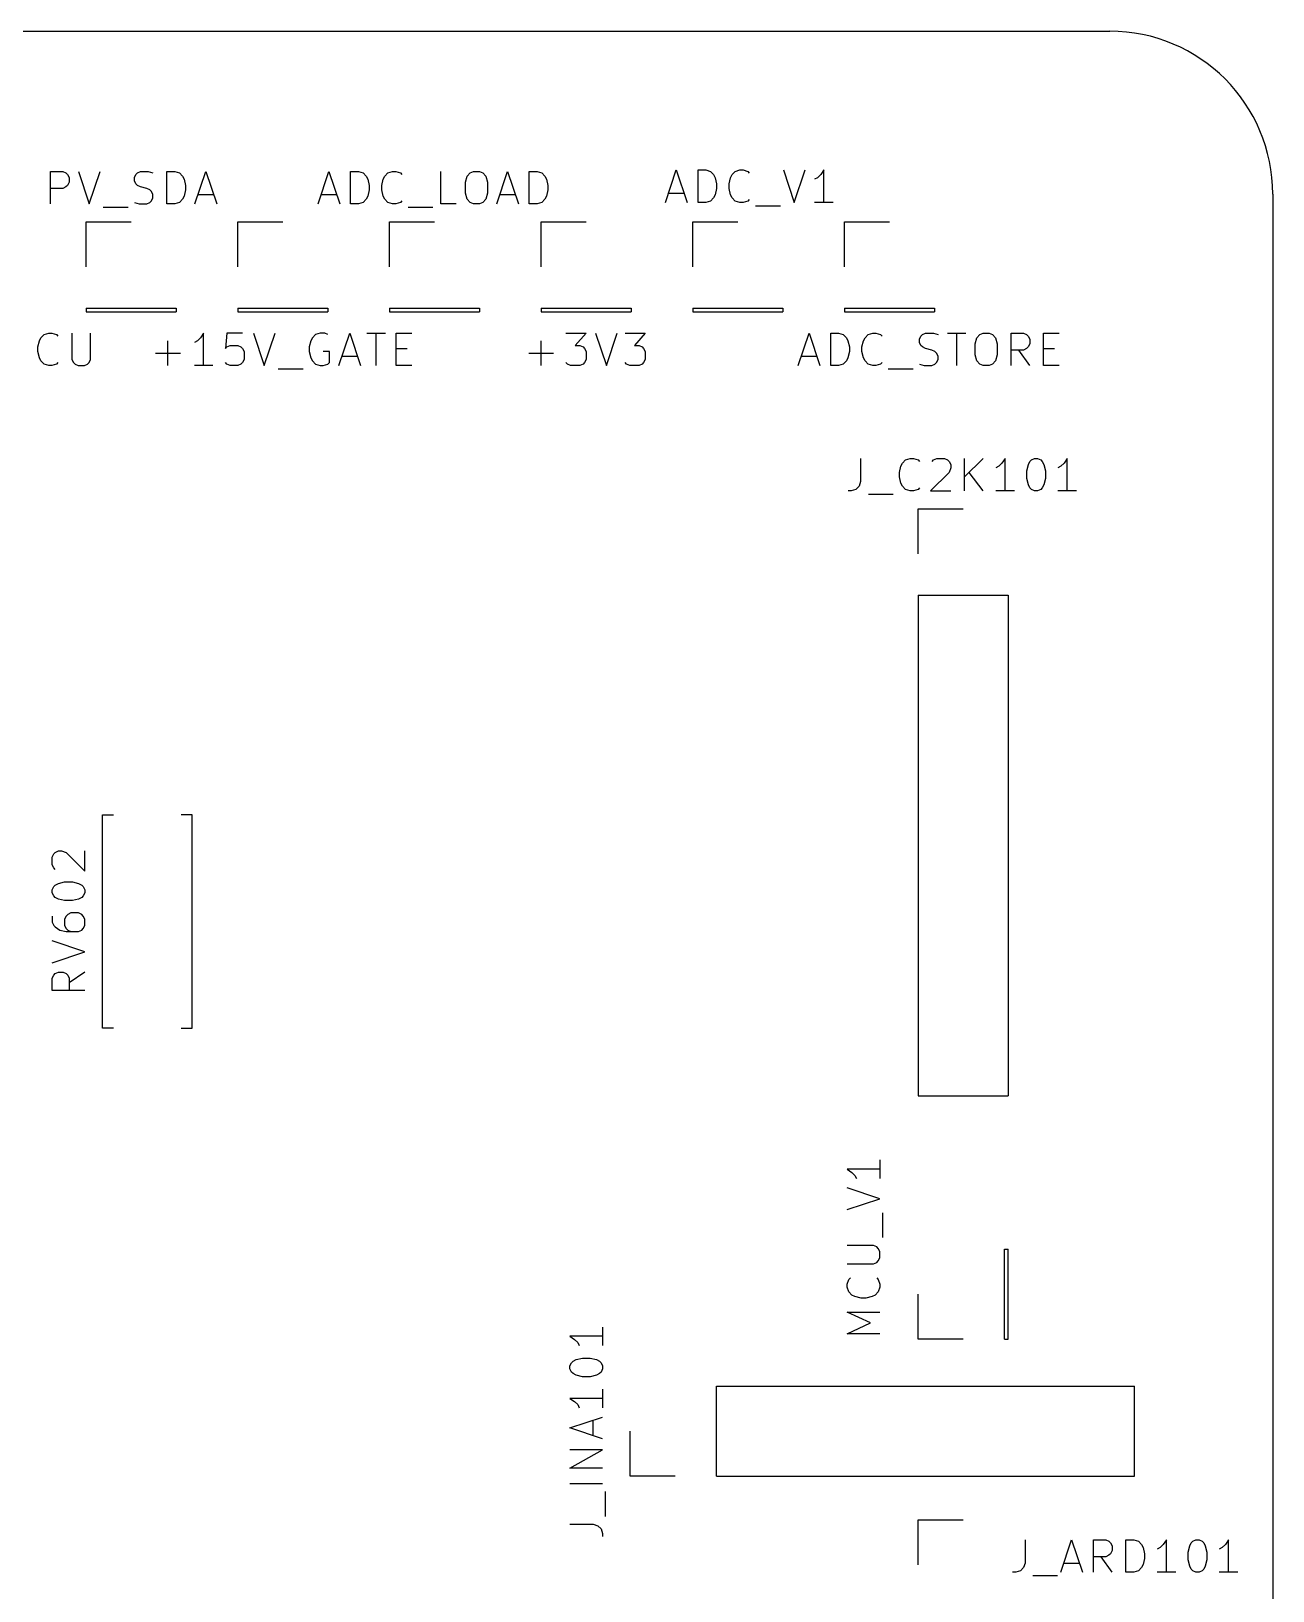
# Model space of a CAD drawing. Header units: millimetres. Extents: x 103 to 306, y -210 to -79.
# Drawn here: x 267.44 to 305.5, y -127.02 to -79.2 of the extents above; entities that cross this region are included whole.
import ezdxf

# ---------------------------------------------------------------- set-up
doc = ezdxf.new("R2010")
doc.units = ezdxf.units.MM
doc.layers.add('Edge.Cuts', color=254, linetype='CONTINUOUS', true_color=0xd0d2cd)
doc.layers.add('F.Silkscreen', color=41, linetype='CONTINUOUS', true_color=0xf2eda1)

msp = doc.modelspace()

# ---------------------------------------------------------------- linework, layer by layer
at = {"layer": 'Edge.Cuts', "linetype": 'CONTINUOUS'}
for p, q in [((108.3, -79.2), (300.5, -79.2)), ((305.5, -84.2), (305.5, -176.280423))]:
    msp.add_line(p, q, dxfattribs=at)
at = {"layer": 'Edge.Cuts'}
msp.add_arc((300.5, -84.2), 5, 0, 90, dxfattribs=at)
at = {"layer": 'F.Silkscreen', "linetype": 'CONTINUOUS'}
for p, q in [((268.030809, -84.497919), (268.030809, -83.497919)), ((268.030809, -83.497919), (268.411761, -83.497919)), ((268.411761, -83.497919), (268.506999, -83.545538)), ((268.506999, -83.545538), (268.554618, -83.593157)), ((268.554618, -83.593157), (268.602237, -83.688395)), ((268.887952, -83.497919), (269.221285, -84.497919)), ((269.221285, -84.497919), (269.554618, -83.497919)), ((270.602238, -83.688395), (270.649857, -83.593157)), ((270.649857, -83.593157), (270.697476, -83.545538)), ((270.697476, -83.545538), (270.792714, -83.497919)), ((270.792714, -83.497919), (271.030809, -83.497919)), ((271.030809, -83.497919), (271.173666, -83.545538)), ((271.602238, -84.497919), (271.602238, -83.497919)), ((271.602238, -83.497919), (271.840333, -83.497919)), ((271.840333, -83.497919), (271.98319, -83.545538)), ((271.98319, -83.545538), (272.078428, -83.640776)), ((272.078428, -83.640776), (272.126047, -83.736014)), ((272.459381, -84.497919), (272.792714, -83.497919)), ((272.792714, -83.497919), (273.126047, -84.497919)), ((276.232771, -84.497919), (276.566104, -83.497919)), ((276.566104, -83.497919), (276.899437, -84.497919)), ((277.232771, -84.497919), (277.232771, -83.497919)), ((277.232771, -83.497919), (277.470866, -83.497919)), ((277.470866, -83.497919), (277.613723, -83.545538)), ((277.613723, -83.545538), (277.708961, -83.640776)), ((277.708961, -83.640776), (277.75658, -83.736014)), ((278.232771, -83.736014), (278.28039, -83.640776)), ((278.28039, -83.640776), (278.375628, -83.545538)), ((278.375628, -83.545538), (278.518485, -83.497919)), ((278.518485, -83.497919), (278.613723, -83.497919)), ((278.613723, -83.497919), (278.75658, -83.545538)), ((278.75658, -83.545538), (278.804199, -83.593157)), ((279.994676, -84.497919), (279.994676, -83.497919)), ((280.756581, -83.831252), (280.8042, -83.640776)), ((280.8042, -83.640776), (280.899438, -83.545538)), ((280.899438, -83.545538), (280.994676, -83.497919)), ((280.994676, -83.497919), (281.185152, -83.497919)), ((281.185152, -83.497919), (281.28039, -83.545538)), ((281.28039, -83.545538), (281.375628, -83.640776)), ((281.375628, -83.640776), (281.423247, -83.831252)), ((281.708962, -84.497919), (282.042295, -83.497919)), ((282.042295, -83.497919), (282.375628, -84.497919)), ((282.708962, -84.497919), (282.708962, -83.497919)), ((282.708962, -83.497919), (282.947057, -83.497919)), ((282.947057, -83.497919), (283.089914, -83.545538)), ((283.089914, -83.545538), (283.185152, -83.640776)), ((283.185152, -83.640776), (283.232771, -83.736014)), ((286.880952, -84.454819), (287.214285, -83.454819)), ((287.214285, -83.454819), (287.547618, -84.454819)), ((287.880952, -84.454819), (287.880952, -83.454819)), ((287.880952, -83.454819), (288.119047, -83.454819)), ((288.119047, -83.454819), (288.261904, -83.502438)), ((288.261904, -83.502438), (288.357142, -83.597676)), ((288.357142, -83.597676), (288.404761, -83.692914)), ((288.880952, -83.692914), (288.928571, -83.597676)), ((288.928571, -83.597676), (289.023809, -83.502438)), ((289.023809, -83.502438), (289.166666, -83.454819)), ((289.166666, -83.454819), (289.261904, -83.454819)), ((289.261904, -83.454819), (289.404761, -83.502438)), ((289.404761, -83.502438), (289.45238, -83.550057)), ((290.5, -83.454819), (290.833333, -84.454819)), ((290.833333, -84.454819), (291.166666, -83.454819)), ((291.642857, -83.597676), (291.547619, -83.692914)), ((291.738095, -83.454819), (291.642857, -83.597676)), ((291.738095, -84.454819), (291.738095, -83.454819)), ((268.411761, -84.021728), (268.030809, -84.021728)), ((268.506999, -83.974109), (268.411761, -84.021728)), ((268.554618, -83.92649), (268.506999, -83.974109)), ((268.602237, -83.831252), (268.554618, -83.92649)), ((268.602237, -83.688395), (268.602237, -83.831252)), ((270.602238, -83.783633), (270.602238, -83.688395)), ((270.649857, -83.878871), (270.602238, -83.783633)), ((270.697476, -83.92649), (270.649857, -83.878871)), ((270.792714, -83.974109), (270.697476, -83.92649)), ((270.98319, -84.021728), (270.792714, -83.974109)), ((271.078428, -84.069347), (270.98319, -84.021728)), ((271.126047, -84.116966), (271.078428, -84.069347)), ((271.173666, -84.212204), (271.126047, -84.116966)), ((272.126047, -83.736014), (272.173666, -83.92649)), ((272.173666, -84.069347), (272.126047, -84.259823)), ((272.173666, -83.92649), (272.173666, -84.069347)), ((277.75658, -83.736014), (277.804199, -83.92649)), ((277.804199, -84.069347), (277.75658, -84.259823)), ((277.804199, -83.92649), (277.804199, -84.069347)), ((278.185152, -83.92649), (278.232771, -83.736014)), ((278.185152, -84.069347), (278.185152, -83.92649)), ((278.232771, -84.259823), (278.185152, -84.069347)), ((280.756581, -84.164585), (280.756581, -83.831252)), ((280.8042, -84.355061), (280.756581, -84.164585)), ((281.423247, -84.164585), (281.375628, -84.355061)), ((281.423247, -83.831252), (281.423247, -84.164585)), ((283.232771, -83.736014), (283.28039, -83.92649)), ((283.28039, -84.069347), (283.232771, -84.259823)), ((283.28039, -83.92649), (283.28039, -84.069347)), ((288.404761, -83.692914), (288.45238, -83.88339)), ((288.45238, -84.026247), (288.404761, -84.216723)), ((288.45238, -83.88339), (288.45238, -84.026247)), ((288.833333, -83.88339), (288.880952, -83.692914)), ((288.833333, -84.026247), (288.833333, -83.88339)), ((288.880952, -84.216723), (288.833333, -84.026247)), ((291.547619, -83.692914), (291.452381, -83.740533)), ((269.649857, -84.593157), (270.411761, -84.593157)), ((270.602238, -84.4503), (270.745095, -84.497919)), ((270.745095, -84.497919), (270.98319, -84.497919)), ((270.98319, -84.497919), (271.078428, -84.4503)), ((271.078428, -84.4503), (271.126047, -84.40268)), ((271.126047, -84.40268), (271.173666, -84.307442)), ((271.173666, -84.307442), (271.173666, -84.212204)), ((271.840333, -84.497919), (271.602238, -84.497919)), ((271.98319, -84.4503), (271.840333, -84.497919)), ((272.078428, -84.355061), (271.98319, -84.4503)), ((272.126047, -84.259823), (272.078428, -84.355061)), ((272.554619, -84.212204), (273.030809, -84.212204)), ((276.328009, -84.212204), (276.804199, -84.212204)), ((277.470866, -84.497919), (277.232771, -84.497919)), ((277.613723, -84.4503), (277.470866, -84.497919)), ((277.708961, -84.355061), (277.613723, -84.4503)), ((277.75658, -84.259823), (277.708961, -84.355061)), ((278.28039, -84.355061), (278.232771, -84.259823)), ((278.375628, -84.4503), (278.28039, -84.355061)), ((278.518485, -84.497919), (278.375628, -84.4503)), ((278.613723, -84.497919), (278.518485, -84.497919)), ((278.75658, -84.4503), (278.613723, -84.497919)), ((278.804199, -84.40268), (278.75658, -84.4503)), ((278.994676, -84.593157), (279.75658, -84.593157)), ((280.470866, -84.497919), (279.994676, -84.497919)), ((280.899438, -84.4503), (280.8042, -84.355061)), ((280.994676, -84.497919), (280.899438, -84.4503)), ((281.185152, -84.497919), (280.994676, -84.497919)), ((281.28039, -84.4503), (281.185152, -84.497919)), ((281.375628, -84.355061), (281.28039, -84.4503)), ((281.8042, -84.212204), (282.28039, -84.212204)), ((282.947057, -84.497919), (282.708962, -84.497919)), ((283.089914, -84.4503), (282.947057, -84.497919)), ((283.185152, -84.355061), (283.089914, -84.4503)), ((283.232771, -84.259823), (283.185152, -84.355061)), ((286.97619, -84.169104), (287.45238, -84.169104)), ((288.119047, -84.454819), (287.880952, -84.454819)), ((288.261904, -84.4072), (288.119047, -84.454819)), ((288.357142, -84.311961), (288.261904, -84.4072)), ((288.404761, -84.216723), (288.357142, -84.311961)), ((288.928571, -84.311961), (288.880952, -84.216723)), ((289.023809, -84.4072), (288.928571, -84.311961)), ((289.166666, -84.454819), (289.023809, -84.4072)), ((289.261904, -84.454819), (289.166666, -84.454819)), ((289.404761, -84.4072), (289.261904, -84.454819)), ((289.45238, -84.35958), (289.404761, -84.4072)), ((289.642857, -84.550057), (290.404761, -84.550057)), ((292.023809, -84.454819), (291.452381, -84.454819)), ((269.127, -85.0431), (270.507, -85.0431)), ((269.127, -86.4231), (269.127, -85.0431)), ((273.7756, -85.0431), (275.1556, -85.0431)), ((273.7756, -86.4231), (273.7756, -85.0431)), ((278.4242, -85.0431), (279.8042, -85.0431)), ((278.4242, -86.4231), (278.4242, -85.0431)), ((283.0728, -85.0431), (284.4528, -85.0431)), ((283.0728, -86.4231), (283.0728, -85.0431)), ((287.7213, -85.0431), (289.1013, -85.0431)), ((287.7213, -86.4231), (287.7213, -85.0431)), ((292.3699, -85.0431), (293.7499, -85.0431)), ((292.3699, -86.4231), (292.3699, -85.0431)), ((269.127, -87.6931), (269.127, -87.8031)), ((269.127, -87.6931), (271.887, -87.6931)), ((269.127, -87.8031), (271.887, -87.8031)), ((271.887, -87.6931), (271.887, -87.8031)), ((273.7756, -87.6931), (273.7756, -87.8031)), ((273.7756, -87.6931), (276.5356, -87.6931)), ((273.7756, -87.8031), (276.5356, -87.8031)), ((276.5356, -87.6931), (276.5356, -87.8031)), ((278.4242, -87.6931), (278.4242, -87.8031)), ((278.4242, -87.6931), (281.1842, -87.6931)), ((278.4242, -87.8031), (281.1842, -87.8031)), ((281.1842, -87.6931), (281.1842, -87.8031)), ((283.0728, -87.6931), (283.0728, -87.8031)), ((283.0728, -87.6931), (285.8328, -87.6931)), ((283.0728, -87.8031), (285.8328, -87.8031)), ((285.8328, -87.6931), (285.8328, -87.8031)), ((287.7213, -87.6931), (287.7213, -87.8031)), ((287.7213, -87.6931), (290.4813, -87.6931)), ((287.7213, -87.8031), (290.4813, -87.8031)), ((290.4813, -87.6931), (290.4813, -87.8031)), ((292.3699, -87.6931), (292.3699, -87.8031)), ((292.3699, -87.6931), (295.1299, -87.6931)), ((292.3699, -87.8031), (295.1299, -87.8031)), ((295.1299, -87.6931), (295.1299, -87.8031)), ((267.833333, -88.502438), (267.97619, -88.454819)), ((267.97619, -88.454819), (268.071428, -88.454819)), ((268.071428, -88.454819), (268.214285, -88.502438)), ((268.690476, -88.454819), (268.690476, -89.264342)), ((269.261904, -89.264342), (269.261904, -88.454819)), ((272.727028, -88.454819), (272.63179, -88.597676)), ((272.727028, -89.454819), (272.727028, -88.454819)), ((273.441314, -88.454819), (273.393695, -88.931009)), ((273.917504, -88.454819), (273.441314, -88.454819)), ((274.250838, -88.454819), (274.584171, -89.454819)), ((274.584171, -89.454819), (274.917504, -88.454819)), ((276.298457, -88.454819), (276.1556, -88.502438)), ((276.441314, -88.454819), (276.298457, -88.454819)), ((276.536552, -88.502438), (276.441314, -88.454819)), ((276.869886, -89.454819), (277.203219, -88.454819)), ((277.203219, -88.454819), (277.536552, -89.454819)), ((277.727029, -88.454819), (278.298457, -88.454819)), ((278.012743, -89.454819), (278.012743, -88.454819)), ((278.631791, -89.454819), (278.631791, -88.454819)), ((278.631791, -88.454819), (279.107981, -88.454819)), ((283.833752, -88.454819), (284.452799, -88.454819)), ((284.452799, -88.454819), (284.119466, -88.835771)), ((284.738514, -88.454819), (285.071847, -89.454819)), ((285.071847, -89.454819), (285.40518, -88.454819)), ((285.643276, -88.454819), (286.262323, -88.454819)), ((286.262323, -88.454819), (285.92899, -88.835771)), ((290.952381, -89.454819), (291.285714, -88.454819)), ((291.285714, -88.454819), (291.619047, -89.454819)), ((291.952381, -89.454819), (291.952381, -88.454819)), ((291.952381, -88.454819), (292.190476, -88.454819)), ((292.190476, -88.454819), (292.333333, -88.502438)), ((293.095238, -88.502438), (293.238095, -88.454819)), ((293.238095, -88.454819), (293.333333, -88.454819)), ((293.333333, -88.454819), (293.47619, -88.502438)), ((294.761905, -88.502438), (294.857143, -88.454819)), ((294.857143, -88.454819), (295.095238, -88.454819)), ((295.095238, -88.454819), (295.238095, -88.502438)), ((295.52381, -88.454819), (296.095238, -88.454819)), ((295.809524, -89.454819), (295.809524, -88.454819)), ((296.52381, -88.502438), (296.619048, -88.454819)), ((296.619048, -88.454819), (296.809524, -88.454819)), ((296.809524, -88.454819), (296.904762, -88.502438)), ((297.476191, -89.454819), (297.476191, -88.454819)), ((297.476191, -88.454819), (297.857143, -88.454819)), ((297.857143, -88.454819), (297.952381, -88.502438)), ((298.476191, -89.454819), (298.476191, -88.454819)), ((298.476191, -88.454819), (298.952381, -88.454819)), ((267.642857, -88.88339), (267.690476, -88.692914)), ((267.642857, -89.026247), (267.642857, -88.88339)), ((267.690476, -88.692914), (267.738095, -88.597676)), ((267.738095, -88.597676), (267.833333, -88.502438)), ((268.214285, -88.502438), (268.261904, -88.550057)), ((271.63179, -89.454819), (271.63179, -88.692914)), ((272.536552, -88.692914), (272.441314, -88.740533)), ((272.63179, -88.597676), (272.536552, -88.692914)), ((273.393695, -88.931009), (273.441314, -88.88339)), ((273.441314, -88.88339), (273.536552, -88.835771)), ((273.536552, -88.835771), (273.774647, -88.835771)), ((273.774647, -88.835771), (273.869885, -88.88339)), ((273.869885, -88.88339), (273.917504, -88.931009)), ((273.917504, -88.931009), (273.965123, -89.026247)), ((276.012743, -88.692914), (275.965124, -88.88339)), ((275.965124, -88.88339), (275.965124, -89.026247)), ((276.060362, -88.597676), (276.012743, -88.692914)), ((276.1556, -88.502438), (276.060362, -88.597676)), ((278.631791, -88.931009), (278.965124, -88.931009)), ((283.071847, -89.454819), (283.071847, -88.692914)), ((284.119466, -88.835771), (284.262323, -88.835771)), ((284.262323, -88.835771), (284.357561, -88.88339)), ((284.357561, -88.88339), (284.40518, -88.931009)), ((284.40518, -88.931009), (284.452799, -89.026247)), ((285.92899, -88.835771), (286.071847, -88.835771)), ((286.071847, -88.835771), (286.167085, -88.88339)), ((286.167085, -88.88339), (286.214704, -88.931009)), ((286.214704, -88.931009), (286.262323, -89.026247)), ((292.333333, -88.502438), (292.428571, -88.597676)), ((292.428571, -88.597676), (292.47619, -88.692914)), ((292.47619, -88.692914), (292.523809, -88.88339)), ((292.523809, -88.88339), (292.523809, -89.026247)), ((292.904762, -88.88339), (292.952381, -88.692914)), ((292.904762, -89.026247), (292.904762, -88.88339)), ((292.952381, -88.692914), (293, -88.597676)), ((293, -88.597676), (293.095238, -88.502438)), ((293.47619, -88.502438), (293.523809, -88.550057)), ((294.666667, -88.645295), (294.714286, -88.550057)), ((294.666667, -88.740533), (294.666667, -88.645295)), ((294.714286, -88.835771), (294.666667, -88.740533)), ((294.714286, -88.550057), (294.761905, -88.502438)), ((294.761905, -88.88339), (294.714286, -88.835771)), ((294.857143, -88.931009), (294.761905, -88.88339)), ((295.047619, -88.978628), (294.857143, -88.931009)), ((296.380953, -88.788152), (296.428572, -88.597676)), ((296.380953, -89.121485), (296.380953, -88.788152)), ((296.428572, -88.597676), (296.52381, -88.502438)), ((296.904762, -88.502438), (297, -88.597676)), ((297, -88.597676), (297.047619, -88.788152)), ((297.047619, -88.788152), (297.047619, -89.121485)), ((297.952381, -88.931009), (297.857143, -88.978628)), ((297.952381, -88.502438), (298, -88.550057)), ((298, -88.88339), (297.952381, -88.931009)), ((298, -88.550057), (298.047619, -88.645295)), ((298.047619, -88.788152), (298, -88.88339)), ((298.047619, -88.645295), (298.047619, -88.788152)), ((298.476191, -88.931009), (298.809524, -88.931009)), ((267.690476, -89.216723), (267.642857, -89.026247)), ((267.738095, -89.311961), (267.690476, -89.216723)), ((267.833333, -89.4072), (267.738095, -89.311961)), ((267.97619, -89.454819), (267.833333, -89.4072)), ((268.214285, -89.4072), (268.071428, -89.454819)), ((268.261904, -89.35958), (268.214285, -89.4072)), ((268.690476, -89.264342), (268.738095, -89.35958)), ((268.738095, -89.35958), (268.785714, -89.4072)), ((268.785714, -89.4072), (268.880952, -89.454819)), ((269.071428, -89.454819), (269.166666, -89.4072)), ((269.166666, -89.4072), (269.214285, -89.35958)), ((269.214285, -89.35958), (269.261904, -89.264342)), ((271.250838, -89.073866), (272.012743, -89.073866)), ((273.441314, -89.4072), (273.393695, -89.35958)), ((273.536552, -89.454819), (273.441314, -89.4072)), ((273.869885, -89.4072), (273.774647, -89.454819)), ((273.917504, -89.35958), (273.869885, -89.4072)), ((273.965123, -89.264342), (273.917504, -89.35958)), ((273.965123, -89.026247), (273.965123, -89.264342)), ((275.965124, -89.026247), (276.012743, -89.216723)), ((276.012743, -89.216723), (276.060362, -89.311961)), ((276.060362, -89.311961), (276.1556, -89.4072)), ((276.1556, -89.4072), (276.298457, -89.454819)), ((276.584171, -89.026247), (276.393695, -89.026247)), ((276.393695, -89.454819), (276.536552, -89.4072)), ((276.536552, -89.4072), (276.584171, -89.35958)), ((276.584171, -89.35958), (276.584171, -89.026247)), ((276.965124, -89.169104), (277.441314, -89.169104)), ((282.690895, -89.073866), (283.4528, -89.073866)), ((283.881371, -89.4072), (283.833752, -89.35958)), ((283.976609, -89.454819), (283.881371, -89.4072)), ((284.357561, -89.4072), (284.262323, -89.454819)), ((284.40518, -89.35958), (284.357561, -89.4072)), ((284.452799, -89.264342), (284.40518, -89.35958)), ((284.452799, -89.026247), (284.452799, -89.264342)), ((285.690895, -89.4072), (285.643276, -89.35958)), ((285.786133, -89.454819), (285.690895, -89.4072)), ((286.167085, -89.4072), (286.071847, -89.454819)), ((286.214704, -89.35958), (286.167085, -89.4072)), ((286.262323, -89.264342), (286.214704, -89.35958)), ((286.262323, -89.026247), (286.262323, -89.264342)), ((291.047619, -89.169104), (291.523809, -89.169104)), ((292.333333, -89.4072), (292.190476, -89.454819)), ((292.428571, -89.311961), (292.333333, -89.4072)), ((292.47619, -89.216723), (292.428571, -89.311961)), ((292.523809, -89.026247), (292.47619, -89.216723)), ((292.952381, -89.216723), (292.904762, -89.026247)), ((293, -89.311961), (292.952381, -89.216723)), ((293.095238, -89.4072), (293, -89.311961)), ((293.238095, -89.454819), (293.095238, -89.4072)), ((293.47619, -89.4072), (293.333333, -89.454819)), ((293.523809, -89.35958), (293.47619, -89.4072)), ((294.666667, -89.4072), (294.809524, -89.454819)), ((295.142857, -89.026247), (295.047619, -88.978628)), ((295.047619, -89.454819), (295.142857, -89.4072)), ((295.190476, -89.073866), (295.142857, -89.026247)), ((295.142857, -89.4072), (295.190476, -89.35958)), ((295.238095, -89.169104), (295.190476, -89.073866)), ((295.190476, -89.35958), (295.238095, -89.264342)), ((295.238095, -89.264342), (295.238095, -89.169104)), ((296.428572, -89.311961), (296.380953, -89.121485)), ((296.52381, -89.4072), (296.428572, -89.311961)), ((296.619048, -89.454819), (296.52381, -89.4072)), ((296.904762, -89.4072), (296.809524, -89.454819)), ((297, -89.311961), (296.904762, -89.4072)), ((297.047619, -89.121485), (297, -89.311961)), ((297.857143, -88.978628), (297.476191, -88.978628)), ((298.047619, -89.454819), (297.714286, -88.978628)), ((268.071428, -89.454819), (267.97619, -89.454819)), ((268.880952, -89.454819), (269.071428, -89.454819)), ((273.012742, -89.454819), (272.441314, -89.454819)), ((273.774647, -89.454819), (273.536552, -89.454819)), ((275.012743, -89.550057), (275.774647, -89.550057)), ((276.298457, -89.454819), (276.393695, -89.454819)), ((279.107981, -89.454819), (278.631791, -89.454819)), ((284.262323, -89.454819), (283.976609, -89.454819)), ((286.071847, -89.454819), (285.786133, -89.454819)), ((292.190476, -89.454819), (291.952381, -89.454819)), ((293.333333, -89.454819), (293.238095, -89.454819)), ((293.714286, -89.550057), (294.47619, -89.550057)), ((294.809524, -89.454819), (295.047619, -89.454819)), ((296.809524, -89.454819), (296.619048, -89.454819)), ((298.952381, -89.454819), (298.476191, -89.454819)), ((292.863742, -92.297919), (292.863742, -93.012204)), ((294.054219, -92.72649), (294.101838, -92.536014)), ((294.054219, -92.869347), (294.054219, -92.72649)), ((294.101838, -92.536014), (294.149457, -92.440776)), ((294.149457, -92.440776), (294.244695, -92.345538)), ((294.244695, -92.345538), (294.387552, -92.297919)), ((294.387552, -92.297919), (294.48279, -92.297919)), ((294.48279, -92.297919), (294.625647, -92.345538)), ((294.625647, -92.345538), (294.673266, -92.393157)), ((295.578028, -92.72649), (295.0066, -93.297919)), ((295.054219, -92.393157), (295.101838, -92.345538)), ((295.101838, -92.345538), (295.197076, -92.297919)), ((295.197076, -92.297919), (295.435171, -92.297919)), ((295.435171, -92.297919), (295.530409, -92.345538)), ((295.530409, -92.345538), (295.578028, -92.393157)), ((295.578028, -92.393157), (295.625647, -92.488395)), ((295.625647, -92.583633), (295.578028, -92.72649)), ((295.625647, -92.488395), (295.625647, -92.583633)), ((296.054219, -93.297919), (296.054219, -92.297919)), ((296.625647, -92.297919), (296.054219, -92.869347)), ((296.625647, -93.297919), (296.197076, -92.72649)), ((297.101838, -92.536014), (297.0066, -92.583633)), ((297.197076, -92.440776), (297.101838, -92.536014)), ((297.292314, -92.297919), (297.197076, -92.440776)), ((297.292314, -93.297919), (297.292314, -92.297919)), ((297.958981, -92.678871), (298.0066, -92.488395)), ((297.958981, -92.916966), (297.958981, -92.678871)), ((298.0066, -92.488395), (298.054219, -92.393157)), ((298.054219, -92.393157), (298.101838, -92.345538)), ((298.101838, -92.345538), (298.197076, -92.297919)), ((298.197076, -92.297919), (298.292314, -92.297919)), ((298.292314, -92.297919), (298.387552, -92.345538)), ((298.387552, -92.345538), (298.435171, -92.393157)), ((298.435171, -92.393157), (298.48279, -92.488395)), ((298.48279, -92.488395), (298.530409, -92.678871)), ((298.530409, -92.678871), (298.530409, -92.916966)), ((299.0066, -92.536014), (298.911362, -92.583633)), ((299.101838, -92.440776), (299.0066, -92.536014)), ((299.197076, -92.297919), (299.101838, -92.440776)), ((299.197076, -93.297919), (299.197076, -92.297919)), ((292.720885, -93.2503), (292.578028, -93.297919)), ((292.816123, -93.155061), (292.720885, -93.2503)), ((292.863742, -93.012204), (292.816123, -93.155061)), ((294.101838, -93.059823), (294.054219, -92.869347)), ((294.149457, -93.155061), (294.101838, -93.059823)), ((294.244695, -93.2503), (294.149457, -93.155061)), ((294.387552, -93.297919), (294.244695, -93.2503)), ((294.625647, -93.2503), (294.48279, -93.297919)), ((294.673266, -93.20268), (294.625647, -93.2503)), ((298.0066, -93.107442), (297.958981, -92.916966)), ((298.054219, -93.20268), (298.0066, -93.107442)), ((298.101838, -93.2503), (298.054219, -93.20268)), ((298.197076, -93.297919), (298.101838, -93.2503)), ((298.387552, -93.2503), (298.292314, -93.297919)), ((298.435171, -93.20268), (298.387552, -93.2503)), ((298.48279, -93.107442), (298.435171, -93.20268)), ((298.530409, -92.916966), (298.48279, -93.107442)), ((292.578028, -93.297919), (292.48279, -93.297919)), ((293.101838, -93.393157), (293.863742, -93.393157)), ((294.48279, -93.297919), (294.387552, -93.297919)), ((295.0066, -93.297919), (295.625647, -93.297919)), ((297.578028, -93.297919), (297.0066, -93.297919)), ((298.292314, -93.297919), (298.197076, -93.297919)), ((299.48279, -93.297919), (298.911362, -93.297919)), ((294.6266, -93.8431), (296.0066, -93.8431)), ((294.6266, -95.2231), (294.6266, -93.8431)), ((294.6266, -96.4931), (294.6266, -111.8431)), ((294.6266, -96.4931), (297.3866, -96.4931)), ((297.3866, -96.4931), (297.3866, -111.8431)), ((269.63, -103.23), (269.96, -103.23)), ((269.63, -109.77), (269.63, -103.23)), ((272.37, -103.23), (272.04, -103.23)), ((272.37, -109.77), (272.37, -103.23)), ((268.084819, -104.523809), (268.132438, -104.428571)), ((268.084819, -104.761904), (268.084819, -104.523809)), ((268.132438, -104.428571), (268.180057, -104.380952)), ((268.180057, -104.380952), (268.275295, -104.333333)), ((268.275295, -104.333333), (268.370533, -104.333333)), ((268.370533, -104.333333), (268.51339, -104.380952)), ((268.51339, -104.380952), (269.084819, -104.95238)), ((269.084819, -104.95238), (269.084819, -104.333333)), ((268.132438, -104.857142), (268.084819, -104.761904)), ((268.180057, -104.904761), (268.132438, -104.857142)), ((268.084819, -105.523809), (268.132438, -105.428571)), ((268.084819, -105.619047), (268.084819, -105.523809)), ((268.132438, -105.714285), (268.084819, -105.619047)), ((268.132438, -105.428571), (268.180057, -105.380952)), ((268.180057, -105.380952), (268.275295, -105.333333)), ((268.275295, -105.333333), (268.465771, -105.285714)), ((268.465771, -105.285714), (268.703866, -105.285714)), ((268.703866, -105.285714), (268.894342, -105.333333)), ((268.894342, -105.333333), (268.98958, -105.380952)), ((268.98958, -105.380952), (269.0372, -105.428571)), ((269.0372, -105.428571), (269.084819, -105.523809)), ((269.084819, -105.619047), (269.0372, -105.714285)), ((269.084819, -105.523809), (269.084819, -105.619047)), ((268.180057, -105.761904), (268.132438, -105.714285)), ((268.275295, -105.809523), (268.180057, -105.761904)), ((268.465771, -105.857142), (268.275295, -105.809523)), ((268.703866, -105.857142), (268.465771, -105.857142)), ((268.894342, -105.809523), (268.703866, -105.857142)), ((268.98958, -105.761904), (268.894342, -105.809523)), ((269.0372, -105.714285), (268.98958, -105.761904)), ((268.084819, -106.333333), (268.084819, -106.523809)), ((268.084819, -106.523809), (268.132438, -106.619047)), ((268.132438, -106.619047), (268.180057, -106.666666)), ((268.51339, -106.333333), (268.465771, -106.428571)), ((268.465771, -106.428571), (268.465771, -106.619047)), ((268.465771, -106.619047), (268.51339, -106.714285)), ((268.561009, -106.285714), (268.51339, -106.333333)), ((268.656247, -106.238095), (268.561009, -106.285714)), ((268.894342, -106.238095), (268.656247, -106.238095)), ((268.98958, -106.285714), (268.894342, -106.238095)), ((269.0372, -106.333333), (268.98958, -106.285714)), ((269.084819, -106.428571), (269.0372, -106.333333)), ((269.0372, -106.714285), (269.084819, -106.619047)), ((269.084819, -106.619047), (269.084819, -106.428571)), ((269.084819, -107.428571), (268.084819, -107.095238)), ((268.180057, -106.666666), (268.322914, -106.761904)), ((268.322914, -106.761904), (268.51339, -106.809523)), ((268.51339, -106.714285), (268.561009, -106.761904)), ((268.51339, -106.809523), (268.894342, -106.809523)), ((268.561009, -106.761904), (268.656247, -106.809523)), ((268.894342, -106.809523), (268.98958, -106.761904)), ((268.98958, -106.761904), (269.0372, -106.714285)), ((268.084819, -107.761904), (269.084819, -107.428571)), ((268.180057, -108.095238), (268.275295, -108.047619)), ((268.275295, -108.047619), (268.418152, -108.047619)), ((268.418152, -108.047619), (268.51339, -108.095238)), ((269.084819, -108.047619), (268.608628, -108.380952)), ((268.084819, -108.238095), (268.132438, -108.142857)), ((268.084819, -108.619047), (268.084819, -108.238095)), ((268.132438, -108.142857), (268.180057, -108.095238)), ((268.51339, -108.095238), (268.561009, -108.142857)), ((268.561009, -108.142857), (268.608628, -108.238095)), ((268.608628, -108.238095), (268.608628, -108.619047)), ((269.084819, -108.619047), (268.084819, -108.619047)), ((269.96, -109.77), (269.63, -109.77)), ((272.04, -109.77), (272.37, -109.77)), ((294.6266, -111.8431), (297.3866, -111.8431)), ((293.454819, -113.809523), (293.454819, -114.380951)), ((293.454819, -114.095237), (292.454819, -114.095237)), ((292.454819, -114.095237), (292.597676, -114.190475)), ((292.597676, -114.190475), (292.692914, -114.285713)), ((292.692914, -114.285713), (292.740533, -114.380951)), ((293.454819, -114.999999), (292.454819, -114.666666)), ((292.454819, -115.333332), (293.454819, -114.999999)), ((293.550057, -116.190476), (293.550057, -115.428571)), ((293.264342, -116.428571), (292.454819, -116.428571)), ((293.35958, -116.47619), (293.264342, -116.428571)), ((293.4072, -116.523809), (293.35958, -116.47619)), ((293.454819, -116.619047), (293.4072, -116.523809)), ((293.454819, -116.809523), (293.454819, -116.619047)), ((297.2766, -116.5431), (297.3866, -116.5431)), ((297.2766, -119.3031), (297.2766, -116.5431)), ((297.3866, -119.3031), (297.3866, -116.5431)), ((292.454819, -116.999999), (293.264342, -116.999999)), ((293.264342, -116.999999), (293.35958, -116.95238)), ((293.35958, -116.95238), (293.4072, -116.904761)), ((293.4072, -116.904761), (293.454819, -116.809523)), ((292.454819, -117.619047), (292.502438, -117.47619)), ((292.454819, -117.714285), (292.454819, -117.619047)), ((292.502438, -117.47619), (292.550057, -117.428571)), ((293.35958, -117.428571), (293.4072, -117.47619)), ((293.4072, -117.47619), (293.454819, -117.619047)), ((293.454819, -117.619047), (293.454819, -117.714285)), ((292.502438, -117.857142), (292.454819, -117.714285)), ((292.597676, -117.95238), (292.502438, -117.857142)), ((292.692914, -117.999999), (292.597676, -117.95238)), ((292.88339, -118.047618), (292.692914, -117.999999)), ((293.026247, -118.047618), (292.88339, -118.047618)), ((293.216723, -117.999999), (293.026247, -118.047618)), ((293.311961, -117.95238), (293.216723, -117.999999)), ((293.4072, -117.857142), (293.311961, -117.95238)), ((293.454819, -117.714285), (293.4072, -117.857142)), ((294.6266, -119.3031), (294.6266, -117.9231)), ((293.169104, -118.809523), (292.454819, -118.47619)), ((292.454819, -118.47619), (293.454819, -118.47619)), ((284.954819, -118.932723), (284.954819, -119.504151)), ((292.454819, -119.142856), (293.169104, -118.809523)), ((284.954819, -119.218437), (283.954819, -119.218437)), ((283.954819, -119.218437), (284.097676, -119.313675)), ((284.097676, -119.313675), (284.192914, -119.408913)), ((284.192914, -119.408913), (284.240533, -119.504151)), ((293.454819, -119.142856), (292.454819, -119.142856)), ((296.0066, -119.3031), (294.6266, -119.3031)), ((297.2766, -119.3031), (297.3866, -119.3031)), ((283.954819, -120.123199), (284.002438, -120.027961)), ((284.002438, -120.027961), (284.050057, -119.980342)), ((284.050057, -119.980342), (284.145295, -119.932723)), ((284.145295, -119.932723), (284.335771, -119.885104)), ((284.335771, -119.885104), (284.573866, -119.885104)), ((284.573866, -119.885104), (284.764342, -119.932723)), ((284.764342, -119.932723), (284.85958, -119.980342)), ((284.85958, -119.980342), (284.9072, -120.027961)), ((284.9072, -120.027961), (284.954819, -120.123199)), ((283.954819, -120.218437), (283.954819, -120.123199)), ((284.002438, -120.313675), (283.954819, -120.218437)), ((284.050057, -120.361294), (284.002438, -120.313675)), ((284.145295, -120.408913), (284.050057, -120.361294)), ((284.335771, -120.456532), (284.145295, -120.408913)), ((284.573866, -120.456532), (284.335771, -120.456532)), ((284.764342, -120.408913), (284.573866, -120.456532)), ((284.85958, -120.361294), (284.764342, -120.408913)), ((284.9072, -120.313675), (284.85958, -120.361294)), ((284.954819, -120.218437), (284.9072, -120.313675)), ((284.954819, -120.123199), (284.954819, -120.218437)), ((284.954819, -120.837485), (284.954819, -121.408913)), ((288.45, -120.7432), (301.26, -120.7432)), ((288.45, -123.5032), (288.45, -120.7432)), ((301.26, -123.5032), (301.26, -120.7432)), ((284.954819, -121.123199), (283.954819, -121.123199)), ((283.954819, -121.123199), (284.097676, -121.218437)), ((284.097676, -121.218437), (284.192914, -121.313675)), ((284.192914, -121.313675), (284.240533, -121.408913)), ((283.954819, -122.027961), (284.954819, -121.694628)), ((284.669104, -122.266056), (284.669104, -121.789866)), ((284.954819, -122.361294), (283.954819, -122.027961)), ((285.8, -123.5032), (285.8, -122.1232)), ((283.954819, -123.266056), (284.954819, -122.694628)), ((284.954819, -122.694628), (283.954819, -122.694628)), ((284.954819, -123.266056), (283.954819, -123.266056)), ((284.954819, -123.742246), (283.954819, -123.742246)), ((287.18, -123.5032), (285.8, -123.5032)), ((288.45, -123.5032), (301.26, -123.5032)), ((285.050057, -124.742247), (285.050057, -123.980342)), ((283.954819, -124.980342), (284.669104, -124.980342)), ((284.669104, -124.980342), (284.811961, -125.027961)), ((284.811961, -125.027961), (284.9072, -125.123199)), ((284.9072, -125.123199), (284.954819, -125.266056)), ((284.954819, -125.266056), (284.954819, -125.361294)), ((294.6266, -124.8431), (296.0066, -124.8431)), ((294.6266, -126.2231), (294.6266, -124.8431)), ((297.904761, -125.454819), (297.904761, -126.169104)), ((299, -126.454819), (299.333333, -125.454819)), ((299.333333, -125.454819), (299.666666, -126.454819)), ((300, -126.454819), (300, -125.454819)), ((300, -125.454819), (300.380952, -125.454819)), ((300.380952, -125.454819), (300.47619, -125.502438)), ((300.47619, -125.502438), (300.523809, -125.550057)), ((300.523809, -125.550057), (300.571428, -125.645295)), ((300.571428, -125.645295), (300.571428, -125.788152)), ((301, -126.454819), (301, -125.454819)), ((301, -125.454819), (301.238095, -125.454819)), ((301.238095, -125.454819), (301.380952, -125.502438)), ((301.380952, -125.502438), (301.47619, -125.597676)), ((301.47619, -125.597676), (301.523809, -125.692914)), ((301.523809, -125.692914), (301.571428, -125.88339)), ((302.047619, -125.692914), (301.952381, -125.740533)), ((302.142857, -125.597676), (302.047619, -125.692914)), ((302.238095, -125.454819), (302.142857, -125.597676)), ((302.238095, -126.454819), (302.238095, -125.454819)), ((302.904762, -125.835771), (302.952381, -125.645295)), ((302.952381, -125.645295), (303, -125.550057)), ((303, -125.550057), (303.047619, -125.502438)), ((303.047619, -125.502438), (303.142857, -125.454819)), ((303.142857, -125.454819), (303.238095, -125.454819)), ((303.238095, -125.454819), (303.333333, -125.502438)), ((303.333333, -125.502438), (303.380952, -125.550057)), ((303.380952, -125.550057), (303.428571, -125.645295)), ((303.428571, -125.645295), (303.47619, -125.835771)), ((303.952381, -125.692914), (303.857143, -125.740533)), ((304.047619, -125.597676), (303.952381, -125.692914)), ((304.142857, -125.454819), (304.047619, -125.597676)), ((304.142857, -126.454819), (304.142857, -125.454819)), ((297.904761, -126.169104), (297.857142, -126.311961)), ((299.095238, -126.169104), (299.571428, -126.169104)), ((300.380952, -125.978628), (300, -125.978628)), ((300.571428, -126.454819), (300.238095, -125.978628)), ((300.47619, -125.931009), (300.380952, -125.978628)), ((300.523809, -125.88339), (300.47619, -125.931009)), ((300.571428, -125.788152), (300.523809, -125.88339)), ((301.523809, -126.216723), (301.47619, -126.311961)), ((301.571428, -126.026247), (301.523809, -126.216723)), ((301.571428, -125.88339), (301.571428, -126.026247)), ((302.904762, -126.073866), (302.904762, -125.835771)), ((302.952381, -126.264342), (302.904762, -126.073866)), ((303.47619, -126.073866), (303.428571, -126.264342)), ((303.47619, -125.835771), (303.47619, -126.073866)), ((297.619047, -126.454819), (297.523809, -126.454819)), ((297.761904, -126.4072), (297.619047, -126.454819)), ((297.857142, -126.311961), (297.761904, -126.4072)), ((298.142857, -126.550057), (298.904761, -126.550057)), ((301.238095, -126.454819), (301, -126.454819)), ((301.380952, -126.4072), (301.238095, -126.454819)), ((301.47619, -126.311961), (301.380952, -126.4072)), ((302.523809, -126.454819), (301.952381, -126.454819)), ((303, -126.35958), (302.952381, -126.264342)), ((303.047619, -126.4072), (303, -126.35958)), ((303.142857, -126.454819), (303.047619, -126.4072)), ((303.238095, -126.454819), (303.142857, -126.454819)), ((303.333333, -126.4072), (303.238095, -126.454819)), ((303.380952, -126.35958), (303.333333, -126.4072)), ((303.428571, -126.264342), (303.380952, -126.35958)), ((304.428571, -126.454819), (303.857143, -126.454819))]:
    msp.add_line(p, q, dxfattribs=at)

doc.saveas('drawing.dxf')
